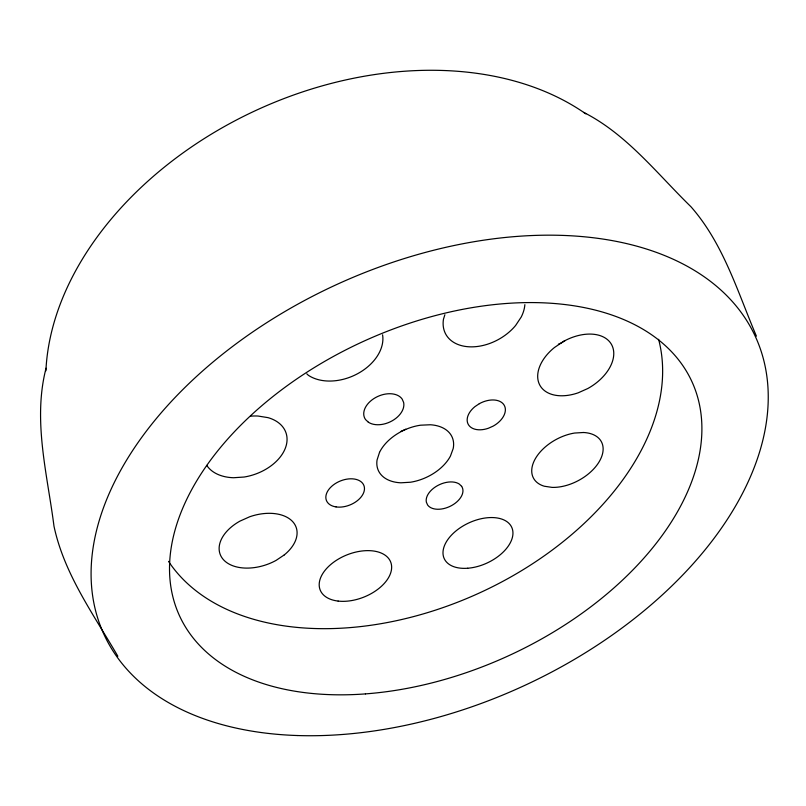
<?xml version="1.0" encoding="UTF-8"?>
<svg xmlns="http://www.w3.org/2000/svg" width="806" height="806" viewBox="0 0 806 806"><rect width="100%" height="100%" fill="white"/><g stroke="black" fill="none" stroke-linecap="round" stroke-linejoin="round"><path stroke-width="1.21" d="M46.043 368.221C32.572 420.359 47.373 474.22 53.982 526.177C64.188 574.184 93.667 614.525 117.847 656.225M444.882 314.733L443.471 319.166A43.695 30.084 -29 0 0 467.712 346.701A43.695 30.084 -29 0 0 515.628 325.463L521.21 317.05A43.695 30.084 -29 0 0 524.867 304.648M558.367 344.222L561.147 342.983A39.988 26.719 -30.5 0 0 565.046 340.616M583.705 112.387C626.766 134.249 657.031 173.653 690.964 206.749C723.415 243.694 737.561 291.762 756.411 336.173M306.814 373.853L308.366 375.294A44.431 31.404 -23.5 0 0 357.793 373.601A44.431 31.404 -23.5 0 0 382.578 334.812M45.902 370.831A321.05 227.806 -24.5 0 1 251.472 112.508A321.05 227.806 -24.5 0 1 585.861 113.878M658.593 339.316A270.554 175.849 -24.5 0 1 477.968 593.629A270.554 175.849 -24.5 0 1 168.514 561.369M405.761 429.195A39.303 26.346 -24.5 0 1 401.116 431.22M206.749 465.374A43.071 29.076 -19.2 0 0 233.549 477.736L244.137 477.031A43.071 29.076 -19.2 0 0 285.173 448.61A43.071 29.076 -19.2 0 0 268.045 417.649L258.051 416.037A43.071 29.076 -19.2 0 0 250.807 416.168M379.525 452.357L377.057 460.004A40.491 26.094 -24.5 0 0 400.925 482.804L410.476 482.23A40.491 26.094 -24.5 0 0 450.453 456.055L453.194 448.549A40.491 26.094 -24.5 0 0 430.384 424.762L420.571 425.195A40.491 26.094 -24.5 0 0 379.525 452.357M563.495 341.422L554.427 347.527A41.217 26.487 -30.1 0 0 539.738 384.996A41.217 26.487 -30.1 0 0 578.234 392.804L587.786 388.532A41.217 26.487 -30.1 0 0 611.774 344.978A41.217 26.487 -30.1 0 0 563.495 341.422M479.328 403.685L474.915 406.647A20.372 13.148 -27 0 0 468.477 424.762A20.372 13.148 -27 0 0 488.376 428.258L493.171 426.112A20.372 13.148 -27 0 0 504.072 405.025A20.372 13.148 -27 0 0 479.328 403.685M284.286 554.901L276.095 560.392A40.32 25.389 -19.2 0 1 223.574 559.827A40.32 25.389 -19.2 0 1 239.956 521.119L249.709 516.757A40.32 25.389 -19.2 0 1 292.739 521.694A40.32 25.389 -19.2 0 1 284.286 554.901M583.524 432.5L574.587 433.044A38.517 23.364 -28.2 0 0 535.315 458.745A38.517 23.364 -28.2 0 0 544.342 486.23L552.07 487.388A38.517 23.364 -28.2 0 0 599.483 461.223A38.517 23.364 -28.2 0 0 583.524 432.5M368.352 422.213L365.561 419.573A21.077 14.135 -24.2 0 1 375.586 397.56A21.077 14.135 -24.2 0 1 402.204 399.141L403.655 402.537A21.077 14.135 -24.2 0 1 392.008 420.913A21.077 14.135 -24.2 0 1 368.352 422.213M461.637 486.34L459.279 484.053A19.475 12.08 -24.8 0 0 437.547 485.615A19.475 12.08 -24.8 0 0 426.354 502.148L427.633 505.03A19.475 12.08 -24.8 0 0 451.592 505.564A19.475 12.08 -24.8 0 0 461.637 486.34M336.021 506.903A20.17 12.906 -22.1 0 0 364.463 488.224A20.17 12.906 -22.1 0 0 334.984 483.791A20.17 12.906 -22.1 0 0 336.021 506.903M365.44 693.895A281.697 173.139 -24.5 0 0 693.19 384.512A281.697 173.139 -24.5 0 0 248.47 417.699A281.697 173.139 -24.5 0 0 365.44 693.895M338.107 601.075A37.922 22.739 -21.7 0 0 391.635 566.638A37.922 22.739 -21.7 0 0 336.545 560.22A37.922 22.739 -21.7 0 0 338.107 601.075M467.702 568.24A37.207 22.024 -25 0 0 512.062 528.111A37.207 22.024 -25 0 0 454.141 532.514A37.207 22.024 -25 0 0 467.702 568.24M297.515 735.535A358.146 221.388 -24.5 0 0 765.7 369.128A358.146 221.388 -24.5 0 0 225.761 351.698A358.146 221.388 -24.5 0 0 297.515 735.535"/></g></svg>
